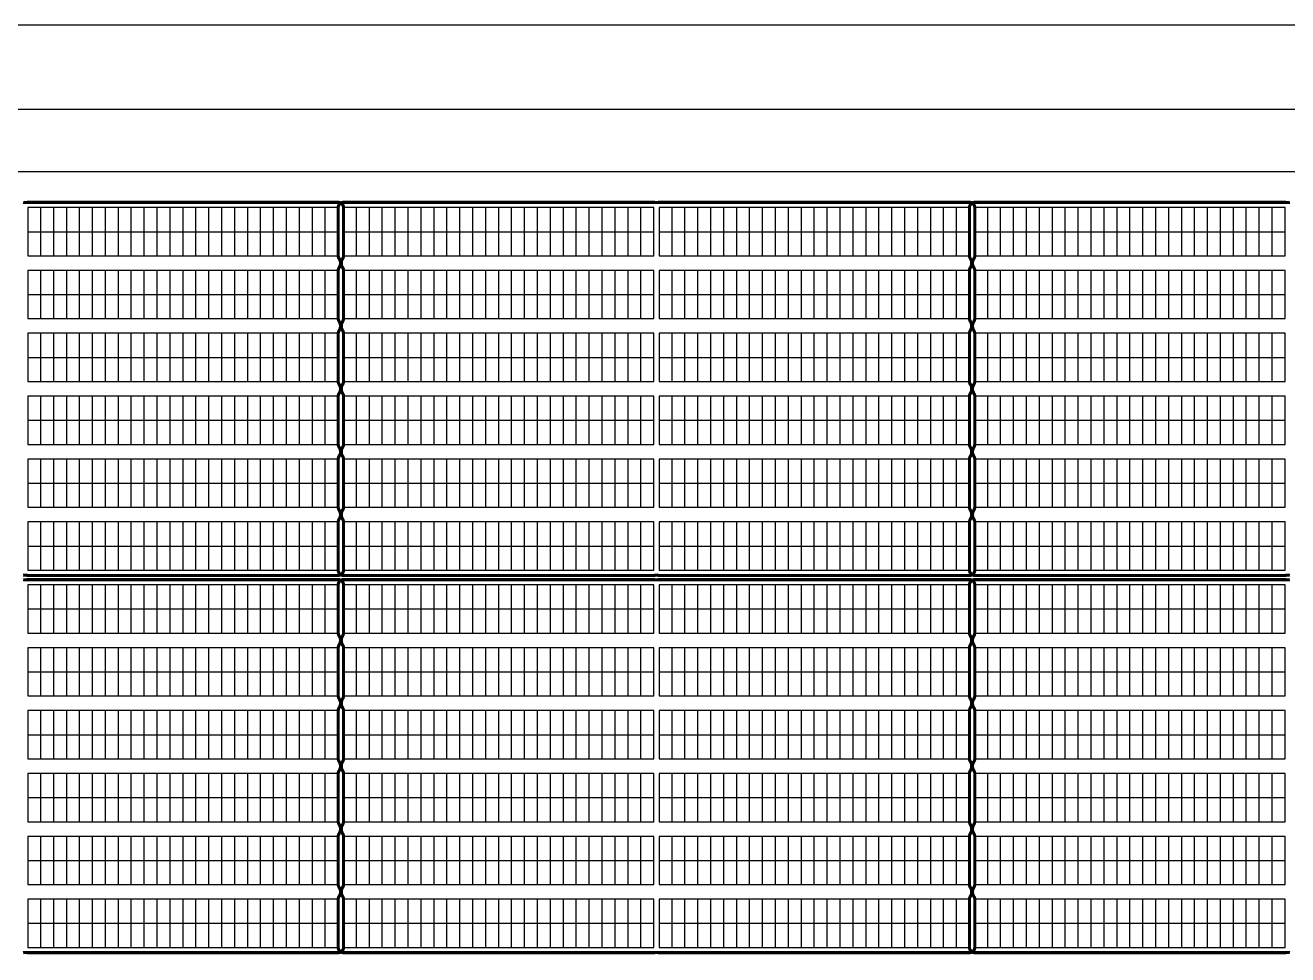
# Model space of a CAD drawing. Header units: metres. Extents: x 1000 to 1920, y 586 to 1306.
# Drawn here: x 1109.7 to 1230.1, y 1211.3 to 1300 of the extents above; entities that cross this region are included whole.
import ezdxf

# ---------------------------------------------------------------- set-up
doc = ezdxf.new("R2010")
doc.units = ezdxf.units.M
for name, color, linetype in [('BOUNDARY', 7, 'Continuous'), ('GROUP_BOUNDARY', 1, 'Continuous'), ('MODULES', 5, 'Continuous'), ('PV_TABLES', 3, 'Continuous'), ('SERVICE_ROAD', 1, 'Continuous')]:
    doc.layers.add(name, color=color, linetype=linetype)

# ---------------------------------------------------------------- blocks, each defined once
blk = doc.blocks.new('PV_TABLE_2x24')
at = {"layer": 'MODULES'}
for p, q in [((1.23333, 0), (1.23333, 4.6)), ((2.46666, 0), (2.46666, 4.6)), ((3.69999, 0), (3.69999, 4.6)), ((4.93332, 0), (4.93332, 4.6)), ((6.16665, 0), (6.16665, 4.6)), ((7.39998, 0), (7.39998, 4.6)), ((8.63331, 0), (8.63331, 4.6)), ((9.86664, 0), (9.86664, 4.6)), ((11.09997, 0), (11.09997, 4.6)), ((12.3333, 0), (12.3333, 4.6)), ((13.56663, 0), (13.56663, 4.6)), ((14.79996, 0), (14.79996, 4.6)), ((16.03329, 0), (16.03329, 4.6)), ((17.26662, 0), (17.26662, 4.6)), ((18.49995, 0), (18.49995, 4.6)), ((19.73328, 0), (19.73328, 4.6)), ((20.96661, 0), (20.96661, 4.6)), ((22.19994, 0), (22.19994, 4.6)), ((23.43327, 0), (23.43327, 4.6)), ((24.6666, 0), (24.6666, 4.6)), ((25.89993, 0), (25.89993, 4.6)), ((27.13326, 0), (27.13326, 4.6)), ((28.36659, 0), (28.36659, 4.6)), ((0, 2.3), (29.59992, 2.3))]:
    blk.add_line(p, q, dxfattribs=at)
blk.add_lwpolyline([(0, 0), (29.59992, 0), (29.59992, 4.6), (0, 4.6)], close=True, dxfattribs=at)

msp = doc.modelspace()

# ---------------------------------------------------------------- linework, layer by layer
at = {"layer": 'BOUNDARY'}
msp.add_lwpolyline([(1000, 1000), (1400, 1000), (1400, 1300), (1000, 1300), (1000, 1000)], close=True, dxfattribs=at)
at = {"layer": 'GROUP_BOUNDARY', "color": 5, "lineweight": 211, "true_color": 0x006ef0, "const_width": 0.3}
for points in [[(1109.5, 1283.1), (1109.58, 1283.08), (1109.59, 1283.08), (1109.67, 1283.08), (1109.74, 1283.08), (1109.81, 1283.08), (1109.9, 1283.1), (1109.97, 1283.1), (1139.53, 1283.1), (1139.6, 1283.1), (1139.65, 1283.09), (1139.7, 1283.08), (1139.74, 1283.06), (1139.79, 1283.04), (1139.83, 1283.01), (1139.87, 1282.99), (1139.9, 1282.95), (1139.94, 1282.92), (1139.97, 1282.88), (1139.99, 1282.84), (1140.01, 1282.79), (1140.03, 1282.74), (1140.04, 1282.7), (1140.05, 1282.65), (1140.05, 1282.58), (1140.05, 1278.02), (1140.05, 1277.95), (1140.04, 1277.9), (1140.03, 1277.86), (1140.01, 1277.81), (1139.99, 1277.76), (1139.95, 1277.7), (1139.94, 1277.69), (1139.91, 1277.62), (1139.88, 1277.55), (1139.86, 1277.48), (1139.84, 1277.41), (1139.84, 1277.33), (1139.84, 1277.26), (1139.84, 1277.19), (1139.86, 1277.11), (1139.88, 1277.04), (1139.91, 1276.98), (1139.94, 1276.91), (1139.99, 1276.83), (1140.01, 1276.79), (1140.03, 1276.74), (1140.04, 1276.7), (1140.05, 1276.65), (1140.05, 1276.58), (1140.05, 1272.02), (1140.05, 1271.95), (1140.04, 1271.9), (1140.03, 1271.86), (1140.01, 1271.81), (1139.99, 1271.76), (1139.95, 1271.7), (1139.94, 1271.69), (1139.91, 1271.62), (1139.88, 1271.55), (1139.86, 1271.48), (1139.84, 1271.41), (1139.84, 1271.33), (1139.84, 1271.26), (1139.84, 1271.19), (1139.86, 1271.11), (1139.88, 1271.04), (1139.91, 1270.98), (1139.94, 1270.91), (1139.99, 1270.83), (1140.01, 1270.79), (1140.03, 1270.74), (1140.04, 1270.7), (1140.05, 1270.65), (1140.05, 1270.58), (1140.05, 1266.02), (1140.05, 1265.95), (1140.04, 1265.9), (1140.03, 1265.86), (1140.01, 1265.81), (1139.99, 1265.76), (1139.95, 1265.7), (1139.94, 1265.69), (1139.91, 1265.62), (1139.88, 1265.55), (1139.86, 1265.48), (1139.84, 1265.41), (1139.84, 1265.33), (1139.84, 1265.26), (1139.84, 1265.19), (1139.86, 1265.11), (1139.88, 1265.04), (1139.91, 1264.98), (1139.94, 1264.91), (1139.99, 1264.83), (1140.01, 1264.79), (1140.03, 1264.74), (1140.04, 1264.7), (1140.05, 1264.65), (1140.05, 1264.58), (1140.05, 1260.02), (1140.05, 1259.95), (1140.04, 1259.9), (1140.03, 1259.86), (1140.01, 1259.81), (1139.99, 1259.76), (1139.95, 1259.7), (1139.94, 1259.69), (1139.91, 1259.62), (1139.88, 1259.55), (1139.86, 1259.48), (1139.84, 1259.41), (1139.84, 1259.33), (1139.84, 1259.26), (1139.84, 1259.19), (1139.86, 1259.11), (1139.88, 1259.04), (1139.91, 1258.98), (1139.94, 1258.91), (1139.99, 1258.83), (1140.01, 1258.79), (1140.03, 1258.74), (1140.04, 1258.7), (1140.05, 1258.65), (1140.05, 1258.58), (1140.05, 1254.02), (1140.05, 1253.95), (1140.04, 1253.9), (1140.03, 1253.86), (1140.01, 1253.81), (1139.99, 1253.76), (1139.95, 1253.7), (1139.94, 1253.69), (1139.91, 1253.62), (1139.88, 1253.55), (1139.86, 1253.48), (1139.84, 1253.41), (1139.84, 1253.33), (1139.84, 1253.26), (1139.84, 1253.19), (1139.86, 1253.11), (1139.88, 1253.04), (1139.91, 1252.98), (1139.94, 1252.91), (1139.99, 1252.83), (1140.01, 1252.79), (1140.03, 1252.74), (1140.04, 1252.7), (1140.05, 1252.65), (1140.05, 1252.58), (1140.05, 1248.02), (1140.05, 1247.95), (1140.04, 1247.9), (1140.03, 1247.86), (1140.01, 1247.81), (1139.99, 1247.76), (1139.97, 1247.72), (1139.94, 1247.68), (1139.9, 1247.65), (1139.87, 1247.61), (1139.83, 1247.59), (1139.79, 1247.56), (1139.74, 1247.54), (1139.7, 1247.52), (1139.65, 1247.51), (1139.6, 1247.5), (1139.53, 1247.5), (1109.97, 1247.5), (1109.9, 1247.5), (1109.82, 1247.52), (1109.81, 1247.52), (1109.74, 1247.52), (1109.66, 1247.52), (1109.59, 1247.52), (1109.5, 1247.5)], [(1230.3, 1247.5), (1230.22, 1247.52), (1230.21, 1247.52), (1230.13, 1247.52), (1230.06, 1247.52), (1229.99, 1247.52), (1229.9, 1247.5), (1229.83, 1247.5), (1200.27, 1247.5), (1200.2, 1247.5), (1200.15, 1247.51), (1200.11, 1247.52), (1200.06, 1247.54), (1200.01, 1247.56), (1199.97, 1247.59), (1199.93, 1247.61), (1199.9, 1247.65), (1199.86, 1247.68), (1199.84, 1247.72), (1199.81, 1247.76), (1199.79, 1247.81), (1199.77, 1247.86), (1199.76, 1247.9), (1199.75, 1247.95), (1199.75, 1248.02), (1199.75, 1252.58), (1199.75, 1252.65), (1199.76, 1252.7), (1199.77, 1252.74), (1199.79, 1252.79), (1199.81, 1252.84), (1199.85, 1252.9), (1199.86, 1252.91), (1199.86, 1252.91), (1199.89, 1252.98), (1199.92, 1253.05), (1199.94, 1253.12), (1199.96, 1253.19), (1199.96, 1253.26), (1199.96, 1253.34), (1199.96, 1253.41), (1199.94, 1253.48), (1199.92, 1253.55), (1199.89, 1253.62), (1199.86, 1253.69), (1199.85, 1253.7), (1199.81, 1253.76), (1199.79, 1253.81), (1199.77, 1253.86), (1199.76, 1253.9), (1199.75, 1253.95), (1199.75, 1254.02), (1199.75, 1258.58), (1199.75, 1258.65), (1199.76, 1258.7), (1199.77, 1258.74), (1199.79, 1258.79), (1199.81, 1258.84), (1199.85, 1258.9), (1199.86, 1258.91), (1199.89, 1258.98), (1199.92, 1259.05), (1199.94, 1259.12), (1199.96, 1259.19), (1199.96, 1259.27), (1199.96, 1259.34), (1199.96, 1259.41), (1199.94, 1259.49), (1199.92, 1259.56), (1199.89, 1259.62), (1199.86, 1259.69), (1199.81, 1259.77), (1199.79, 1259.81), (1199.77, 1259.86), (1199.76, 1259.9), (1199.75, 1259.95), (1199.75, 1260.02), (1199.75, 1264.58), (1199.75, 1264.65), (1199.76, 1264.7), (1199.77, 1264.74), (1199.79, 1264.79), (1199.81, 1264.84), (1199.85, 1264.9), (1199.86, 1264.91), (1199.89, 1264.98), (1199.92, 1265.05), (1199.94, 1265.12), (1199.96, 1265.19), (1199.96, 1265.27), (1199.96, 1265.34), (1199.96, 1265.41), (1199.94, 1265.49), (1199.92, 1265.56), (1199.89, 1265.62), (1199.86, 1265.69), (1199.81, 1265.77), (1199.79, 1265.81), (1199.77, 1265.86), (1199.76, 1265.9), (1199.75, 1265.95), (1199.75, 1266.02), (1199.75, 1270.58), (1199.75, 1270.65), (1199.76, 1270.7), (1199.77, 1270.74), (1199.79, 1270.79), (1199.81, 1270.84), (1199.85, 1270.9), (1199.86, 1270.91), (1199.89, 1270.98), (1199.92, 1271.05), (1199.94, 1271.12), (1199.96, 1271.19), (1199.96, 1271.27), (1199.96, 1271.34), (1199.96, 1271.41), (1199.94, 1271.49), (1199.92, 1271.56), (1199.89, 1271.62), (1199.86, 1271.69), (1199.81, 1271.77), (1199.79, 1271.81), (1199.77, 1271.86), (1199.76, 1271.9), (1199.75, 1271.95), (1199.75, 1272.02), (1199.75, 1276.58), (1199.75, 1276.65), (1199.76, 1276.7), (1199.77, 1276.74), (1199.79, 1276.79), (1199.81, 1276.84), (1199.85, 1276.9), (1199.86, 1276.91), (1199.89, 1276.98), (1199.92, 1277.05), (1199.94, 1277.12), (1199.96, 1277.19), (1199.96, 1277.27), (1199.96, 1277.34), (1199.96, 1277.41), (1199.94, 1277.49), (1199.92, 1277.56), (1199.89, 1277.62), (1199.86, 1277.69), (1199.81, 1277.77), (1199.79, 1277.81), (1199.77, 1277.86), (1199.76, 1277.9), (1199.75, 1277.95), (1199.75, 1278.02), (1199.75, 1282.58), (1199.75, 1282.65), (1199.76, 1282.7), (1199.77, 1282.74), (1199.79, 1282.79), (1199.81, 1282.84), (1199.84, 1282.88), (1199.86, 1282.92), (1199.9, 1282.95), (1199.93, 1282.99), (1199.97, 1283.01), (1200.01, 1283.04), (1200.06, 1283.06), (1200.11, 1283.08), (1200.15, 1283.09), (1200.2, 1283.1), (1200.27, 1283.1), (1229.83, 1283.1), (1229.9, 1283.1), (1229.98, 1283.08), (1229.99, 1283.08), (1230.06, 1283.08), (1230.14, 1283.08), (1230.21, 1283.08), (1230.3, 1283.1)], [(1109.5, 1247.1), (1109.58, 1247.08), (1109.59, 1247.08), (1109.67, 1247.08), (1109.74, 1247.08), (1109.81, 1247.08), (1109.9, 1247.1), (1109.97, 1247.1), (1139.53, 1247.1), (1139.6, 1247.1), (1139.65, 1247.09), (1139.7, 1247.08), (1139.74, 1247.06), (1139.79, 1247.04), (1139.83, 1247.01), (1139.87, 1246.99), (1139.9, 1246.95), (1139.94, 1246.92), (1139.97, 1246.88), (1139.99, 1246.84), (1140.01, 1246.79), (1140.03, 1246.74), (1140.04, 1246.7), (1140.05, 1246.65), (1140.05, 1246.58), (1140.05, 1242.02), (1140.05, 1241.95), (1140.04, 1241.9), (1140.03, 1241.86), (1140.01, 1241.81), (1139.99, 1241.76), (1139.95, 1241.7), (1139.94, 1241.69), (1139.91, 1241.62), (1139.88, 1241.55), (1139.86, 1241.48), (1139.84, 1241.41), (1139.84, 1241.33), (1139.84, 1241.26), (1139.84, 1241.19), (1139.86, 1241.11), (1139.88, 1241.04), (1139.91, 1240.98), (1139.94, 1240.91), (1139.99, 1240.83), (1140.01, 1240.79), (1140.03, 1240.74), (1140.04, 1240.7), (1140.05, 1240.65), (1140.05, 1240.58), (1140.05, 1236.02), (1140.05, 1235.95), (1140.04, 1235.9), (1140.03, 1235.86), (1140.01, 1235.81), (1139.99, 1235.76), (1139.95, 1235.7), (1139.94, 1235.69), (1139.91, 1235.62), (1139.88, 1235.55), (1139.86, 1235.48), (1139.84, 1235.41), (1139.84, 1235.33), (1139.84, 1235.26), (1139.84, 1235.19), (1139.86, 1235.11), (1139.88, 1235.04), (1139.91, 1234.98), (1139.94, 1234.91), (1139.99, 1234.83), (1140.01, 1234.79), (1140.03, 1234.74), (1140.04, 1234.7), (1140.05, 1234.65), (1140.05, 1234.58), (1140.05, 1230.02), (1140.05, 1229.95), (1140.04, 1229.9), (1140.03, 1229.86), (1140.01, 1229.81), (1139.99, 1229.76), (1139.95, 1229.7), (1139.94, 1229.69), (1139.91, 1229.62), (1139.88, 1229.55), (1139.86, 1229.48), (1139.84, 1229.41), (1139.84, 1229.33), (1139.84, 1229.26), (1139.84, 1229.19), (1139.86, 1229.11), (1139.88, 1229.04), (1139.91, 1228.98), (1139.94, 1228.91), (1139.99, 1228.83), (1140.01, 1228.79), (1140.03, 1228.74), (1140.04, 1228.7), (1140.05, 1228.65), (1140.05, 1228.58), (1140.05, 1224.02), (1140.05, 1223.95), (1140.04, 1223.9), (1140.03, 1223.86), (1140.01, 1223.81), (1139.99, 1223.76), (1139.95, 1223.7), (1139.94, 1223.69), (1139.91, 1223.62), (1139.88, 1223.55), (1139.86, 1223.48), (1139.84, 1223.41), (1139.84, 1223.33), (1139.84, 1223.26), (1139.84, 1223.19), (1139.86, 1223.11), (1139.88, 1223.04), (1139.91, 1222.98), (1139.94, 1222.91), (1139.99, 1222.83), (1140.01, 1222.79), (1140.03, 1222.74), (1140.04, 1222.7), (1140.05, 1222.65), (1140.05, 1222.58), (1140.05, 1218.02), (1140.05, 1217.95), (1140.04, 1217.9), (1140.03, 1217.86), (1140.01, 1217.81), (1139.99, 1217.76), (1139.95, 1217.7), (1139.94, 1217.69), (1139.91, 1217.62), (1139.88, 1217.55), (1139.86, 1217.48), (1139.84, 1217.41), (1139.84, 1217.33), (1139.84, 1217.26), (1139.84, 1217.19), (1139.86, 1217.11), (1139.88, 1217.04), (1139.91, 1216.98), (1139.94, 1216.91), (1139.99, 1216.83), (1140.01, 1216.79), (1140.03, 1216.74), (1140.04, 1216.7), (1140.05, 1216.65), (1140.05, 1216.58), (1140.05, 1212.02), (1140.05, 1211.95), (1140.04, 1211.9), (1140.03, 1211.86), (1140.01, 1211.81), (1139.99, 1211.76), (1139.97, 1211.72), (1139.94, 1211.68), (1139.9, 1211.65), (1139.87, 1211.61), (1139.83, 1211.59), (1139.79, 1211.56), (1139.74, 1211.54), (1139.7, 1211.52), (1139.65, 1211.51), (1139.6, 1211.5), (1139.53, 1211.5), (1109.97, 1211.5), (1109.9, 1211.5), (1109.82, 1211.52), (1109.81, 1211.52), (1109.74, 1211.52), (1109.66, 1211.52), (1109.59, 1211.52), (1109.5, 1211.5)], [(1230.3, 1211.5), (1230.22, 1211.52), (1230.21, 1211.52), (1230.13, 1211.52), (1230.06, 1211.52), (1229.99, 1211.52), (1229.9, 1211.5), (1229.83, 1211.5), (1200.27, 1211.5), (1200.2, 1211.5), (1200.15, 1211.51), (1200.11, 1211.52), (1200.06, 1211.54), (1200.01, 1211.56), (1199.97, 1211.59), (1199.93, 1211.61), (1199.9, 1211.65), (1199.86, 1211.68), (1199.84, 1211.72), (1199.81, 1211.76), (1199.79, 1211.81), (1199.77, 1211.86), (1199.76, 1211.9), (1199.75, 1211.95), (1199.75, 1212.02), (1199.75, 1216.58), (1199.75, 1216.65), (1199.76, 1216.7), (1199.77, 1216.74), (1199.79, 1216.79), (1199.81, 1216.84), (1199.85, 1216.9), (1199.86, 1216.91), (1199.86, 1216.91), (1199.89, 1216.98), (1199.92, 1217.05), (1199.94, 1217.12), (1199.96, 1217.19), (1199.96, 1217.26), (1199.96, 1217.34), (1199.96, 1217.41), (1199.94, 1217.48), (1199.92, 1217.55), (1199.89, 1217.62), (1199.86, 1217.69), (1199.85, 1217.7), (1199.81, 1217.76), (1199.79, 1217.81), (1199.77, 1217.86), (1199.76, 1217.9), (1199.75, 1217.95), (1199.75, 1218.02), (1199.75, 1222.58), (1199.75, 1222.65), (1199.76, 1222.7), (1199.77, 1222.74), (1199.79, 1222.79), (1199.81, 1222.84), (1199.85, 1222.9), (1199.86, 1222.91), (1199.89, 1222.98), (1199.92, 1223.05), (1199.94, 1223.12), (1199.96, 1223.19), (1199.96, 1223.27), (1199.96, 1223.34), (1199.96, 1223.41), (1199.94, 1223.49), (1199.92, 1223.56), (1199.89, 1223.62), (1199.86, 1223.69), (1199.81, 1223.77), (1199.79, 1223.81), (1199.77, 1223.86), (1199.76, 1223.9), (1199.75, 1223.95), (1199.75, 1224.02), (1199.75, 1228.58), (1199.75, 1228.65), (1199.76, 1228.7), (1199.77, 1228.74), (1199.79, 1228.79), (1199.81, 1228.84), (1199.85, 1228.9), (1199.86, 1228.91), (1199.89, 1228.98), (1199.92, 1229.05), (1199.94, 1229.12), (1199.96, 1229.19), (1199.96, 1229.27), (1199.96, 1229.34), (1199.96, 1229.41), (1199.94, 1229.49), (1199.92, 1229.56), (1199.89, 1229.62), (1199.86, 1229.69), (1199.81, 1229.77), (1199.79, 1229.81), (1199.77, 1229.86), (1199.76, 1229.9), (1199.75, 1229.95), (1199.75, 1230.02), (1199.75, 1234.58), (1199.75, 1234.65), (1199.76, 1234.7), (1199.77, 1234.74), (1199.79, 1234.79), (1199.81, 1234.84), (1199.85, 1234.9), (1199.86, 1234.91), (1199.89, 1234.98), (1199.92, 1235.05), (1199.94, 1235.12), (1199.96, 1235.19), (1199.96, 1235.27), (1199.96, 1235.34), (1199.96, 1235.41), (1199.94, 1235.49), (1199.92, 1235.56), (1199.89, 1235.62), (1199.86, 1235.69), (1199.81, 1235.77), (1199.79, 1235.81), (1199.77, 1235.86), (1199.76, 1235.9), (1199.75, 1235.95), (1199.75, 1236.02), (1199.75, 1240.58), (1199.75, 1240.65), (1199.76, 1240.7), (1199.77, 1240.74), (1199.79, 1240.79), (1199.81, 1240.84), (1199.85, 1240.9), (1199.86, 1240.91), (1199.89, 1240.98), (1199.92, 1241.05), (1199.94, 1241.12), (1199.96, 1241.19), (1199.96, 1241.27), (1199.96, 1241.34), (1199.96, 1241.41), (1199.94, 1241.49), (1199.92, 1241.56), (1199.89, 1241.62), (1199.86, 1241.69), (1199.81, 1241.77), (1199.79, 1241.81), (1199.77, 1241.86), (1199.76, 1241.9), (1199.75, 1241.95), (1199.75, 1242.02), (1199.75, 1246.58), (1199.75, 1246.65), (1199.76, 1246.7), (1199.77, 1246.74), (1199.79, 1246.79), (1199.81, 1246.84), (1199.84, 1246.88), (1199.86, 1246.92), (1199.9, 1246.95), (1199.93, 1246.99), (1199.97, 1247.01), (1200.01, 1247.04), (1200.06, 1247.06), (1200.11, 1247.08), (1200.15, 1247.09), (1200.2, 1247.1), (1200.27, 1247.1), (1229.83, 1247.1), (1229.9, 1247.1), (1229.98, 1247.08), (1229.99, 1247.08), (1230.06, 1247.08), (1230.14, 1247.08), (1230.21, 1247.08), (1230.3, 1247.1)]]:
    msp.add_lwpolyline(points, dxfattribs=at)
at = {"layer": 'GROUP_BOUNDARY', "color": 1, "lineweight": 211, "true_color": 0xdc143c, "const_width": 0.3}
for points in [[(1139.66, 1252.91), (1139.69, 1252.98), (1139.72, 1253.05), (1139.74, 1253.12), (1139.76, 1253.19), (1139.76, 1253.26), (1139.76, 1253.34), (1139.76, 1253.41), (1139.74, 1253.48), (1139.72, 1253.55), (1139.69, 1253.62), (1139.66, 1253.69), (1139.65, 1253.7), (1139.61, 1253.76), (1139.59, 1253.81), (1139.57, 1253.86), (1139.56, 1253.9), (1139.55, 1253.95), (1139.55, 1254.02), (1139.55, 1258.58), (1139.55, 1258.65), (1139.56, 1258.7), (1139.57, 1258.74), (1139.59, 1258.79), (1139.61, 1258.84), (1139.65, 1258.9), (1139.66, 1258.91), (1139.69, 1258.98), (1139.72, 1259.05), (1139.74, 1259.12), (1139.76, 1259.19), (1139.76, 1259.27), (1139.76, 1259.34), (1139.76, 1259.41), (1139.74, 1259.49), (1139.72, 1259.56), (1139.69, 1259.62), (1139.66, 1259.69), (1139.61, 1259.77), (1139.59, 1259.81), (1139.57, 1259.86), (1139.56, 1259.9), (1139.55, 1259.95), (1139.55, 1260.02), (1139.55, 1264.58), (1139.55, 1264.65), (1139.56, 1264.7), (1139.57, 1264.74), (1139.59, 1264.79), (1139.61, 1264.84), (1139.65, 1264.9), (1139.66, 1264.91), (1139.69, 1264.98), (1139.72, 1265.05), (1139.74, 1265.12), (1139.76, 1265.19), (1139.76, 1265.27), (1139.76, 1265.34), (1139.76, 1265.41), (1139.74, 1265.49), (1139.72, 1265.56), (1139.69, 1265.62), (1139.66, 1265.69), (1139.61, 1265.77), (1139.59, 1265.81), (1139.57, 1265.86), (1139.56, 1265.9), (1139.55, 1265.95), (1139.55, 1266.02), (1139.55, 1270.58), (1139.55, 1270.65), (1139.56, 1270.7), (1139.57, 1270.74), (1139.59, 1270.79), (1139.61, 1270.84), (1139.65, 1270.9), (1139.66, 1270.91), (1139.69, 1270.98), (1139.72, 1271.05), (1139.74, 1271.12), (1139.76, 1271.19), (1139.76, 1271.27), (1139.76, 1271.34), (1139.76, 1271.41), (1139.74, 1271.49), (1139.72, 1271.56), (1139.69, 1271.62), (1139.66, 1271.69), (1139.61, 1271.77), (1139.59, 1271.81), (1139.57, 1271.86), (1139.56, 1271.9), (1139.55, 1271.95), (1139.55, 1272.02), (1139.55, 1276.58), (1139.55, 1276.65), (1139.56, 1276.7), (1139.57, 1276.74), (1139.59, 1276.79), (1139.61, 1276.84), (1139.65, 1276.9), (1139.66, 1276.91), (1139.69, 1276.98), (1139.72, 1277.05), (1139.74, 1277.12), (1139.76, 1277.19), (1139.76, 1277.27), (1139.76, 1277.34), (1139.76, 1277.41), (1139.74, 1277.49), (1139.72, 1277.56), (1139.69, 1277.62), (1139.66, 1277.69), (1139.61, 1277.77), (1139.59, 1277.81), (1139.57, 1277.86), (1139.56, 1277.9), (1139.55, 1277.95), (1139.55, 1278.02), (1139.55, 1282.58), (1139.55, 1282.65), (1139.56, 1282.7), (1139.57, 1282.74), (1139.59, 1282.79), (1139.61, 1282.84), (1139.64, 1282.88), (1139.66, 1282.92), (1139.7, 1282.95), (1139.73, 1282.99), (1139.77, 1283.01), (1139.81, 1283.04), (1139.86, 1283.06), (1139.91, 1283.08), (1139.95, 1283.09), (1140, 1283.1), (1140.07, 1283.1), (1169.63, 1283.1), (1169.7, 1283.1), (1169.78, 1283.08), (1169.79, 1283.08), (1169.87, 1283.08), (1169.94, 1283.08), (1170.01, 1283.08), (1170.1, 1283.1), (1170.17, 1283.1), (1199.73, 1283.1), (1199.8, 1283.1), (1199.85, 1283.09), (1199.89, 1283.08), (1199.94, 1283.06), (1199.99, 1283.04), (1200.03, 1283.01), (1200.07, 1282.99), (1200.1, 1282.95), (1200.14, 1282.92), (1200.16, 1282.88), (1200.19, 1282.84), (1200.21, 1282.79), (1200.23, 1282.74), (1200.24, 1282.7), (1200.25, 1282.65), (1200.25, 1282.58), (1200.25, 1278.02), (1200.25, 1277.95), (1200.24, 1277.9), (1200.23, 1277.86), (1200.21, 1277.81), (1200.19, 1277.76), (1200.15, 1277.7), (1200.14, 1277.69), (1200.11, 1277.62), (1200.08, 1277.55), (1200.06, 1277.48), (1200.04, 1277.41), (1200.04, 1277.33), (1200.04, 1277.26), (1200.04, 1277.19), (1200.06, 1277.11), (1200.08, 1277.04), (1200.11, 1276.98), (1200.14, 1276.91), (1200.19, 1276.83), (1200.21, 1276.79), (1200.23, 1276.74), (1200.24, 1276.7), (1200.25, 1276.65), (1200.25, 1276.58), (1200.25, 1272.02), (1200.25, 1271.95), (1200.24, 1271.9), (1200.23, 1271.86), (1200.21, 1271.81), (1200.19, 1271.76), (1200.15, 1271.7), (1200.14, 1271.69), (1200.11, 1271.62), (1200.08, 1271.55), (1200.06, 1271.48), (1200.04, 1271.41), (1200.04, 1271.33), (1200.04, 1271.26), (1200.04, 1271.19), (1200.06, 1271.11), (1200.08, 1271.04), (1200.11, 1270.98), (1200.14, 1270.91), (1200.19, 1270.83), (1200.21, 1270.79), (1200.23, 1270.74), (1200.24, 1270.7), (1200.25, 1270.65), (1200.25, 1270.58), (1200.25, 1266.02), (1200.25, 1265.95), (1200.24, 1265.9), (1200.23, 1265.86), (1200.21, 1265.81), (1200.19, 1265.76), (1200.15, 1265.7), (1200.14, 1265.69), (1200.11, 1265.62), (1200.08, 1265.55), (1200.06, 1265.48), (1200.04, 1265.41), (1200.04, 1265.33), (1200.04, 1265.26), (1200.04, 1265.19), (1200.06, 1265.11), (1200.08, 1265.04), (1200.11, 1264.98), (1200.14, 1264.91), (1200.19, 1264.83), (1200.21, 1264.79), (1200.23, 1264.74), (1200.24, 1264.7), (1200.25, 1264.65), (1200.25, 1264.58), (1200.25, 1260.02), (1200.25, 1259.95), (1200.24, 1259.9), (1200.23, 1259.86), (1200.21, 1259.81), (1200.19, 1259.76), (1200.15, 1259.7), (1200.14, 1259.69), (1200.11, 1259.62), (1200.08, 1259.55), (1200.06, 1259.48), (1200.04, 1259.41), (1200.04, 1259.33), (1200.04, 1259.26), (1200.04, 1259.19), (1200.06, 1259.11), (1200.08, 1259.04), (1200.11, 1258.98), (1200.14, 1258.91), (1200.19, 1258.83), (1200.21, 1258.79), (1200.23, 1258.74), (1200.24, 1258.7), (1200.25, 1258.65), (1200.25, 1258.58), (1200.25, 1254.02), (1200.25, 1253.95), (1200.24, 1253.9), (1200.23, 1253.86), (1200.21, 1253.81), (1200.19, 1253.76), (1200.15, 1253.7), (1200.14, 1253.69), (1200.11, 1253.62), (1200.08, 1253.55), (1200.06, 1253.48), (1200.04, 1253.41), (1200.04, 1253.33), (1200.04, 1253.26), (1200.04, 1253.19), (1200.06, 1253.11), (1200.08, 1253.04), (1200.11, 1252.98), (1200.14, 1252.91), (1200.19, 1252.83), (1200.21, 1252.79), (1200.23, 1252.74), (1200.24, 1252.7), (1200.25, 1252.65), (1200.25, 1252.58), (1200.25, 1248.02), (1200.25, 1247.95), (1200.24, 1247.9), (1200.23, 1247.86), (1200.21, 1247.81), (1200.19, 1247.76), (1200.16, 1247.72), (1200.14, 1247.68), (1200.1, 1247.65), (1200.07, 1247.61), (1200.03, 1247.59), (1199.99, 1247.56), (1199.94, 1247.54), (1199.89, 1247.52), (1199.85, 1247.51), (1199.8, 1247.5), (1199.73, 1247.5), (1170.17, 1247.5), (1170.1, 1247.5), (1170.02, 1247.52), (1170.01, 1247.52), (1169.94, 1247.52), (1169.86, 1247.52), (1169.79, 1247.52), (1169.7, 1247.5), (1169.63, 1247.5), (1140.07, 1247.5), (1140, 1247.5), (1139.95, 1247.51), (1139.91, 1247.52), (1139.86, 1247.54), (1139.81, 1247.56), (1139.77, 1247.59), (1139.73, 1247.61), (1139.7, 1247.65), (1139.66, 1247.68), (1139.64, 1247.72), (1139.61, 1247.76), (1139.59, 1247.81), (1139.57, 1247.86), (1139.56, 1247.9), (1139.55, 1247.95), (1139.55, 1248.02), (1139.55, 1252.58), (1139.55, 1252.65), (1139.56, 1252.7), (1139.57, 1252.74), (1139.59, 1252.79), (1139.61, 1252.84), (1139.65, 1252.9), (1139.66, 1252.91)], [(1139.66, 1216.91), (1139.69, 1216.98), (1139.72, 1217.05), (1139.74, 1217.12), (1139.76, 1217.19), (1139.76, 1217.26), (1139.76, 1217.34), (1139.76, 1217.41), (1139.74, 1217.48), (1139.72, 1217.55), (1139.69, 1217.62), (1139.66, 1217.69), (1139.65, 1217.7), (1139.61, 1217.76), (1139.59, 1217.81), (1139.57, 1217.86), (1139.56, 1217.9), (1139.55, 1217.95), (1139.55, 1218.02), (1139.55, 1222.58), (1139.55, 1222.65), (1139.56, 1222.7), (1139.57, 1222.74), (1139.59, 1222.79), (1139.61, 1222.84), (1139.65, 1222.9), (1139.66, 1222.91), (1139.69, 1222.98), (1139.72, 1223.05), (1139.74, 1223.12), (1139.76, 1223.19), (1139.76, 1223.27), (1139.76, 1223.34), (1139.76, 1223.41), (1139.74, 1223.49), (1139.72, 1223.56), (1139.69, 1223.62), (1139.66, 1223.69), (1139.61, 1223.77), (1139.59, 1223.81), (1139.57, 1223.86), (1139.56, 1223.9), (1139.55, 1223.95), (1139.55, 1224.02), (1139.55, 1228.58), (1139.55, 1228.65), (1139.56, 1228.7), (1139.57, 1228.74), (1139.59, 1228.79), (1139.61, 1228.84), (1139.65, 1228.9), (1139.66, 1228.91), (1139.69, 1228.98), (1139.72, 1229.05), (1139.74, 1229.12), (1139.76, 1229.19), (1139.76, 1229.27), (1139.76, 1229.34), (1139.76, 1229.41), (1139.74, 1229.49), (1139.72, 1229.56), (1139.69, 1229.62), (1139.66, 1229.69), (1139.61, 1229.77), (1139.59, 1229.81), (1139.57, 1229.86), (1139.56, 1229.9), (1139.55, 1229.95), (1139.55, 1230.02), (1139.55, 1234.58), (1139.55, 1234.65), (1139.56, 1234.7), (1139.57, 1234.74), (1139.59, 1234.79), (1139.61, 1234.84), (1139.65, 1234.9), (1139.66, 1234.91), (1139.69, 1234.98), (1139.72, 1235.05), (1139.74, 1235.12), (1139.76, 1235.19), (1139.76, 1235.27), (1139.76, 1235.34), (1139.76, 1235.41), (1139.74, 1235.49), (1139.72, 1235.56), (1139.69, 1235.62), (1139.66, 1235.69), (1139.61, 1235.77), (1139.59, 1235.81), (1139.57, 1235.86), (1139.56, 1235.9), (1139.55, 1235.95), (1139.55, 1236.02), (1139.55, 1240.58), (1139.55, 1240.65), (1139.56, 1240.7), (1139.57, 1240.74), (1139.59, 1240.79), (1139.61, 1240.84), (1139.65, 1240.9), (1139.66, 1240.91), (1139.69, 1240.98), (1139.72, 1241.05), (1139.74, 1241.12), (1139.76, 1241.19), (1139.76, 1241.27), (1139.76, 1241.34), (1139.76, 1241.41), (1139.74, 1241.49), (1139.72, 1241.56), (1139.69, 1241.62), (1139.66, 1241.69), (1139.61, 1241.77), (1139.59, 1241.81), (1139.57, 1241.86), (1139.56, 1241.9), (1139.55, 1241.95), (1139.55, 1242.02), (1139.55, 1246.58), (1139.55, 1246.65), (1139.56, 1246.7), (1139.57, 1246.74), (1139.59, 1246.79), (1139.61, 1246.84), (1139.64, 1246.88), (1139.66, 1246.92), (1139.7, 1246.95), (1139.73, 1246.99), (1139.77, 1247.01), (1139.81, 1247.04), (1139.86, 1247.06), (1139.91, 1247.08), (1139.95, 1247.09), (1140, 1247.1), (1140.07, 1247.1), (1169.63, 1247.1), (1169.7, 1247.1), (1169.78, 1247.08), (1169.79, 1247.08), (1169.87, 1247.08), (1169.94, 1247.08), (1170.01, 1247.08), (1170.1, 1247.1), (1170.17, 1247.1), (1199.73, 1247.1), (1199.8, 1247.1), (1199.85, 1247.09), (1199.89, 1247.08), (1199.94, 1247.06), (1199.99, 1247.04), (1200.03, 1247.01), (1200.07, 1246.99), (1200.1, 1246.95), (1200.14, 1246.92), (1200.16, 1246.88), (1200.19, 1246.84), (1200.21, 1246.79), (1200.23, 1246.74), (1200.24, 1246.7), (1200.25, 1246.65), (1200.25, 1246.58), (1200.25, 1242.02), (1200.25, 1241.95), (1200.24, 1241.9), (1200.23, 1241.86), (1200.21, 1241.81), (1200.19, 1241.76), (1200.15, 1241.7), (1200.14, 1241.69), (1200.11, 1241.62), (1200.08, 1241.55), (1200.06, 1241.48), (1200.04, 1241.41), (1200.04, 1241.33), (1200.04, 1241.26), (1200.04, 1241.19), (1200.06, 1241.11), (1200.08, 1241.04), (1200.11, 1240.98), (1200.14, 1240.91), (1200.19, 1240.83), (1200.21, 1240.79), (1200.23, 1240.74), (1200.24, 1240.7), (1200.25, 1240.65), (1200.25, 1240.58), (1200.25, 1236.02), (1200.25, 1235.95), (1200.24, 1235.9), (1200.23, 1235.86), (1200.21, 1235.81), (1200.19, 1235.76), (1200.15, 1235.7), (1200.14, 1235.69), (1200.11, 1235.62), (1200.08, 1235.55), (1200.06, 1235.48), (1200.04, 1235.41), (1200.04, 1235.33), (1200.04, 1235.26), (1200.04, 1235.19), (1200.06, 1235.11), (1200.08, 1235.04), (1200.11, 1234.98), (1200.14, 1234.91), (1200.19, 1234.83), (1200.21, 1234.79), (1200.23, 1234.74), (1200.24, 1234.7), (1200.25, 1234.65), (1200.25, 1234.58), (1200.25, 1230.02), (1200.25, 1229.95), (1200.24, 1229.9), (1200.23, 1229.86), (1200.21, 1229.81), (1200.19, 1229.76), (1200.15, 1229.7), (1200.14, 1229.69), (1200.11, 1229.62), (1200.08, 1229.55), (1200.06, 1229.48), (1200.04, 1229.41), (1200.04, 1229.33), (1200.04, 1229.26), (1200.04, 1229.19), (1200.06, 1229.11), (1200.08, 1229.04), (1200.11, 1228.98), (1200.14, 1228.91), (1200.19, 1228.83), (1200.21, 1228.79), (1200.23, 1228.74), (1200.24, 1228.7), (1200.25, 1228.65), (1200.25, 1228.58), (1200.25, 1224.02), (1200.25, 1223.95), (1200.24, 1223.9), (1200.23, 1223.86), (1200.21, 1223.81), (1200.19, 1223.76), (1200.15, 1223.7), (1200.14, 1223.69), (1200.11, 1223.62), (1200.08, 1223.55), (1200.06, 1223.48), (1200.04, 1223.41), (1200.04, 1223.33), (1200.04, 1223.26), (1200.04, 1223.19), (1200.06, 1223.11), (1200.08, 1223.04), (1200.11, 1222.98), (1200.14, 1222.91), (1200.19, 1222.83), (1200.21, 1222.79), (1200.23, 1222.74), (1200.24, 1222.7), (1200.25, 1222.65), (1200.25, 1222.58), (1200.25, 1218.02), (1200.25, 1217.95), (1200.24, 1217.9), (1200.23, 1217.86), (1200.21, 1217.81), (1200.19, 1217.76), (1200.15, 1217.7), (1200.14, 1217.69), (1200.11, 1217.62), (1200.08, 1217.55), (1200.06, 1217.48), (1200.04, 1217.41), (1200.04, 1217.33), (1200.04, 1217.26), (1200.04, 1217.19), (1200.06, 1217.11), (1200.08, 1217.04), (1200.11, 1216.98), (1200.14, 1216.91), (1200.19, 1216.83), (1200.21, 1216.79), (1200.23, 1216.74), (1200.24, 1216.7), (1200.25, 1216.65), (1200.25, 1216.58), (1200.25, 1212.02), (1200.25, 1211.95), (1200.24, 1211.9), (1200.23, 1211.86), (1200.21, 1211.81), (1200.19, 1211.76), (1200.16, 1211.72), (1200.14, 1211.68), (1200.1, 1211.65), (1200.07, 1211.61), (1200.03, 1211.59), (1199.99, 1211.56), (1199.94, 1211.54), (1199.89, 1211.52), (1199.85, 1211.51), (1199.8, 1211.5), (1199.73, 1211.5), (1170.17, 1211.5), (1170.1, 1211.5), (1170.02, 1211.52), (1170.01, 1211.52), (1169.94, 1211.52), (1169.86, 1211.52), (1169.79, 1211.52), (1169.7, 1211.5), (1169.63, 1211.5), (1140.07, 1211.5), (1140, 1211.5), (1139.95, 1211.51), (1139.91, 1211.52), (1139.86, 1211.54), (1139.81, 1211.56), (1139.77, 1211.59), (1139.73, 1211.61), (1139.7, 1211.65), (1139.66, 1211.68), (1139.64, 1211.72), (1139.61, 1211.76), (1139.59, 1211.81), (1139.57, 1211.86), (1139.56, 1211.9), (1139.55, 1211.95), (1139.55, 1212.02), (1139.55, 1216.58), (1139.55, 1216.65), (1139.56, 1216.7), (1139.57, 1216.74), (1139.59, 1216.79), (1139.61, 1216.84), (1139.65, 1216.9), (1139.66, 1216.91)]]:
    msp.add_lwpolyline(points, close=True, dxfattribs=at)
at = {"layer": 'SERVICE_ROAD'}
for points in [[(1008, 1292), (1392, 1292), (1392, 1008), (1008, 1008), (1008, 1292)], [(1386, 1014), (1386, 1286), (1014, 1286), (1014, 1014), (1386, 1014)]]:
    msp.add_lwpolyline(points, close=True, dxfattribs=at)

# ---------------------------------------------------------------- block references
at = {"layer": 'PV_TABLES'}
for p in [(1109.95, 1278), (1140.05, 1278), (1170.15, 1278), (1200.25, 1278), (1109.95, 1272), (1140.05, 1272), (1170.15, 1272), (1200.25, 1272), (1109.95, 1266), (1140.05, 1266), (1170.15, 1266), (1200.25, 1266), (1109.95, 1260), (1140.05, 1260), (1170.15, 1260), (1200.25, 1260), (1109.95, 1254), (1140.05, 1254), (1170.15, 1254), (1200.25, 1254), (1109.95, 1248), (1140.05, 1248), (1170.15, 1248), (1200.25, 1248), (1109.95, 1242), (1140.05, 1242), (1170.15, 1242), (1200.25, 1242), (1109.95, 1236), (1140.05, 1236), (1170.15, 1236), (1200.25, 1236), (1109.95, 1230), (1140.05, 1230), (1170.15, 1230), (1200.25, 1230), (1109.95, 1224), (1140.05, 1224), (1170.15, 1224), (1200.25, 1224), (1109.95, 1218), (1140.05, 1218), (1170.15, 1218), (1200.25, 1218), (1109.95, 1212), (1140.05, 1212), (1170.15, 1212), (1200.25, 1212)]:
    msp.add_blockref('PV_TABLE_2x24', p, dxfattribs=at)

doc.saveas('drawing.dxf')
